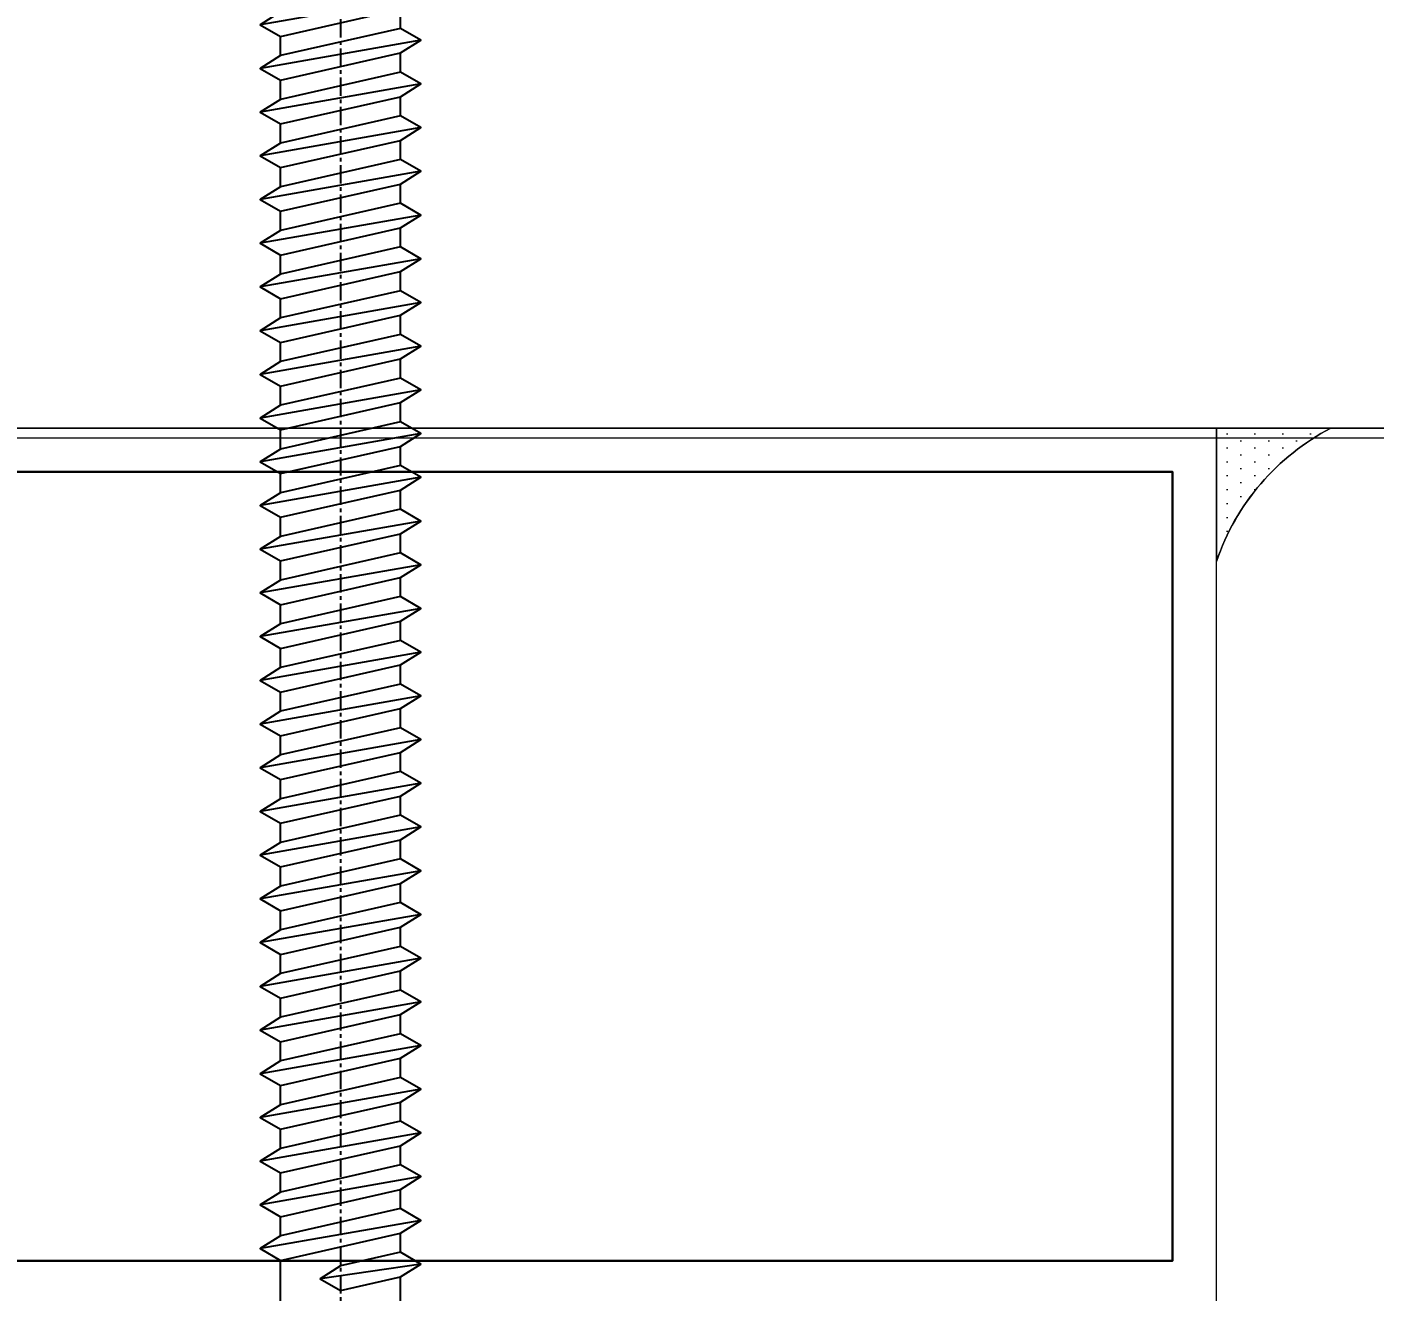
# Model space of a CAD drawing. Header units: millimetres. Extents: x -547695 to 905972, y -1055718 to 167349.
# Drawn here: x -514649.6 to -514317.4, y -1031251 to -1030939.4 of the extents above; entities that cross this region are included whole.
import ezdxf
from ezdxf import colors
from ezdxf.entities.mleader import LeaderData, LeaderLine
from ezdxf.math import Vec2, Vec3

# ---------------------------------------------------------------- set-up
doc = ezdxf.new("R2010")
doc.units = ezdxf.units.MM
doc.linetypes.add('View-XTD-CT Cua$0$View-XĐL-CT Cửa$0$CENTER', pattern=[2, 1.25, -0.25, 0.25, -0.25])
for name, color, linetype, lineweight in [('A-SYMBOLS', 10, 'Continuous', 13), ('View-XTD-CT Cua$0$View-XĐL-CT Cửa$0$Hatch - Vietduc', 250, 'Continuous', 5), ('View-XTD-CT Cua$0$View-XĐL-CT Cửa$0$KT-NetThay', 7, 'Continuous', 18), ('View-XTD-CT Cua$0$View-XĐL-CT Cửa$0$Profile - Vietduc', 14, 'Continuous', 30), ('View-XTD-CT Cua$0$View-XĐL-CT Cửa$0$SHEETING 0.13', 6, 'Continuous', 13)]:
    doc.layers.add(name, color=color, linetype=linetype, lineweight=lineweight)
doc.layers.add('View-XTD-CT Cua$0$View-XĐL-CT Cửa$0$Screw', color=253, linetype='Continuous')
doc.styles.add('VTK_Arial', font='arial.ttf', dxfattribs={"width": 0.8})

# ---------------------------------------------------------------- blocks, each defined once
blk = doc.blocks.new('View-XTD-CT Cua$0$View-XĐL-CT Cửa$0$hex. head sd. 5.5x50 (elev)')
at = {"layer": 'View-XTD-CT Cua$0$View-XĐL-CT Cửa$0$Screw'}
for points in [[(2.88, -2.75), (3.283, -2.052), (2.352, 2.052), (1.914, 2.75), (1.511, 2.052), (2.442, -2.052), (2.88, -2.75), (1.914, 2.75)], [(4.377, -2.75), (4.78, -2.052), (3.848, 2.052), (3.41, 2.75), (3.007, 2.052), (3.939, -2.052), (4.377, -2.75), (3.41, 2.75)], [(5.873, -2.75), (6.276, -2.052), (5.344, 2.052), (4.906, 2.75), (4.504, 2.052), (5.435, -2.052), (5.873, -2.75), (4.906, 2.75)], [(7.37, -2.75), (7.772, -2.052), (6.841, 2.052), (6.403, 2.75), (6, 2.052), (6.931, -2.052), (7.37, -2.75), (6.403, 2.75)], [(8.866, -2.75), (9.269, -2.052), (8.337, 2.052), (7.899, 2.75), (7.496, 2.052), (8.428, -2.052), (8.866, -2.75), (7.899, 2.75)], [(10.362, -2.75), (10.765, -2.052), (9.833, 2.052), (9.395, 2.75), (8.993, 2.052), (9.924, -2.052), (10.362, -2.75), (9.395, 2.75)], [(11.859, -2.75), (12.261, -2.052), (11.33, 2.052), (10.892, 2.75), (10.489, 2.052), (11.421, -2.052), (11.859, -2.75), (10.892, 2.75)], [(13.355, -2.75), (13.758, -2.052), (12.826, 2.052), (12.388, 2.75), (11.985, 2.052), (12.917, -2.052), (13.355, -2.75), (12.388, 2.75)], [(14.851, -2.75), (15.254, -2.052), (14.322, 2.052), (13.884, 2.75), (13.482, 2.052), (14.413, -2.052), (14.851, -2.75), (13.884, 2.75)], [(16.348, -2.75), (16.75, -2.052), (15.819, 2.052), (15.381, 2.75), (14.978, 2.052), (15.91, -2.052), (16.348, -2.75), (15.381, 2.75)], [(17.844, -2.75), (18.247, -2.052), (17.315, 2.052), (16.877, 2.75), (16.474, 2.052), (17.406, -2.052), (17.844, -2.75), (16.877, 2.75)], [(19.34, -2.75), (19.743, -2.052), (18.812, 2.052), (18.373, 2.75), (17.971, 2.052), (18.902, -2.052), (19.34, -2.75), (18.373, 2.75)], [(20.837, -2.75), (21.239, -2.052), (20.308, 2.052), (19.87, 2.75), (19.467, 2.052), (20.399, -2.052), (20.837, -2.75), (19.87, 2.75)], [(22.333, -2.75), (22.736, -2.052), (21.804, 2.052), (21.366, 2.75), (20.963, 2.052), (21.895, -2.052), (22.333, -2.75), (21.366, 2.75)], [(23.829, -2.75), (24.232, -2.052), (23.301, 2.052), (22.863, 2.75), (22.46, 2.052), (23.391, -2.052), (23.829, -2.75), (22.863, 2.75)], [(25.326, -2.75), (25.728, -2.052), (24.797, 2.052), (24.359, 2.75), (23.956, 2.052), (24.888, -2.052), (25.326, -2.75), (24.359, 2.75)], [(26.822, -2.75), (27.225, -2.052), (26.293, 2.052), (25.855, 2.75), (25.453, 2.052), (26.384, -2.052), (26.822, -2.75), (25.855, 2.75)], [(28.318, -2.75), (28.721, -2.052), (27.79, 2.052), (27.352, 2.75), (26.949, 2.052), (27.88, -2.052), (28.318, -2.75), (27.352, 2.75)], [(29.815, -2.75), (30.218, -2.052), (29.286, 2.052), (28.848, 2.75), (28.445, 2.052), (29.377, -2.052), (29.815, -2.75), (28.848, 2.75)], [(31.311, -2.75), (31.714, -2.052), (30.782, 2.052), (30.344, 2.75), (29.942, 2.052), (30.873, -2.052), (31.311, -2.75), (30.344, 2.75)], [(32.807, -2.75), (33.21, -2.052), (32.279, 2.052), (31.841, 2.75), (31.438, 2.052), (32.369, -2.052), (32.807, -2.75), (31.841, 2.75)], [(34.304, -2.75), (34.707, -2.052), (33.775, 2.052), (33.337, 2.75), (32.934, 2.052), (33.866, -2.052), (34.304, -2.75), (33.337, 2.75)], [(35.8, -2.75), (36.203, -2.052), (35.271, 2.052), (34.833, 2.75), (34.431, 2.052), (35.362, -2.052), (35.8, -2.75), (34.833, 2.75)], [(37.297, -2.75), (37.699, -2.052), (36.768, 2.052), (36.33, 2.75), (35.927, 2.052), (36.858, -2.052), (37.297, -2.75), (36.33, 2.75)], [(38.793, -2.75), (39.196, -2.052), (38.264, 2.052), (37.826, 2.75), (37.423, 2.052), (38.355, -2.052), (38.793, -2.75), (37.826, 2.75)], [(40.289, -2.75), (40.692, -2.052), (39.76, 2.052), (39.322, 2.75), (38.92, 2.052), (39.851, -2.052), (40.289, -2.75), (39.322, 2.75)], [(41.786, -2.75), (42.188, -2.052), (41.257, 2.052), (40.819, 2.75), (40.416, 2.052), (41.348, -2.052), (41.786, -2.75), (40.819, 2.75)], [(43.282, -2.75), (43.685, -2.052), (42.753, 2.052), (42.315, 2.75), (41.912, 2.052), (42.844, -2.052), (43.282, -2.75), (42.315, 2.75)], [(44.778, -2.75), (45.181, -2.052), (44.25, 2.052), (43.811, 2.75), (43.409, 2.052), (44.34, -2.052), (44.778, -2.75), (43.811, 2.75)], [(0, 2.052), (1.511, 2.052)], [(2.352, 2.052), (3.007, 2.052)], [(3.848, 2.052), (4.504, 2.052)], [(5.344, 2.052), (6, 2.052)], [(6.841, 2.052), (7.496, 2.052)], [(8.337, 2.052), (8.993, 2.052)], [(9.833, 2.052), (10.489, 2.052)], [(11.33, 2.052), (11.985, 2.052)], [(12.826, 2.052), (13.482, 2.052)], [(14.322, 2.052), (14.978, 2.052)], [(15.819, 2.052), (16.474, 2.052)], [(17.315, 2.052), (17.971, 2.052)], [(18.812, 2.052), (19.467, 2.052)], [(20.308, 2.052), (20.963, 2.052)], [(21.804, 2.052), (22.46, 2.052)], [(23.301, 2.052), (23.956, 2.052)], [(24.797, 2.052), (25.453, 2.052)], [(26.293, 2.052), (26.949, 2.052)], [(27.79, 2.052), (28.445, 2.052)], [(29.286, 2.052), (29.942, 2.052)], [(30.782, 2.052), (31.438, 2.052)], [(32.279, 2.052), (32.934, 2.052)], [(33.775, 2.052), (34.431, 2.052)], [(35.271, 2.052), (35.927, 2.052)], [(36.768, 2.052), (37.423, 2.052)], [(38.264, 2.052), (38.92, 2.052)], [(39.76, 2.052), (40.416, 2.052)], [(41.257, 2.052), (41.912, 2.052)], [(42.753, 2.052), (43.409, 2.052)], [(1.384, -2.75), (1.787, -2.052), (1.321, 0), (0.883, 0.698), (0.48, 0), (0.946, -2.052), (1.384, -2.75), (0.883, 0.698)], [(0, -2.052), (0.946, -2.052)], [(1.787, -2.052), (2.442, -2.052)], [(3.283, -2.052), (3.939, -2.052)], [(4.78, -2.052), (5.435, -2.052)], [(6.276, -2.052), (6.931, -2.052)], [(7.772, -2.052), (8.428, -2.052)], [(9.269, -2.052), (9.924, -2.052)], [(10.765, -2.052), (11.421, -2.052)], [(12.261, -2.052), (12.917, -2.052)], [(13.758, -2.052), (14.413, -2.052)], [(15.254, -2.052), (15.91, -2.052)], [(16.75, -2.052), (17.406, -2.052)], [(18.247, -2.052), (18.902, -2.052)], [(19.743, -2.052), (20.399, -2.052)], [(21.239, -2.052), (21.895, -2.052)], [(22.736, -2.052), (23.391, -2.052)], [(24.232, -2.052), (24.888, -2.052)], [(25.728, -2.052), (26.384, -2.052)], [(27.225, -2.052), (27.88, -2.052)], [(28.721, -2.052), (29.377, -2.052)], [(30.218, -2.052), (30.873, -2.052)], [(31.714, -2.052), (32.369, -2.052)], [(33.21, -2.052), (33.866, -2.052)], [(34.707, -2.052), (35.362, -2.052)], [(36.203, -2.052), (36.858, -2.052)], [(37.699, -2.052), (38.355, -2.052)], [(39.196, -2.052), (39.851, -2.052)], [(40.692, -2.052), (41.348, -2.052)], [(42.188, -2.052), (42.844, -2.052)], [(43.685, -2.052), (44.34, -2.052)]]:
    blk.add_lwpolyline(points, dxfattribs=at)
at = {"layer": 'View-XTD-CT Cua$0$View-XĐL-CT Cửa$0$Screw', "linetype": 'View-XTD-CT Cua$0$View-XĐL-CT Cửa$0$CENTER', "ltscale": 0.5}
blk.add_lwpolyline([(52, 0), (-7.451, 0)], dxfattribs=at)
blk = doc.blocks.new('View-XTD-CT Cua$0$View-XĐL-CT Cửa$0$A$C77827696')
at = {"layer": 'View-XTD-CT Cua$0$View-XĐL-CT Cửa$0$Hatch - Vietduc'}
h = blk.add_hatch(dxfattribs=at)
h.set_pattern_fill('DOTS', color=256, scale=1.5, angle=90)
h.set_pattern_definition([(90, (-965992.3432, 104570.6017), (-2.38125, 1.190625), [0, -2.38125])])
edge = h.paths.add_edge_path()
edge.add_line((-2759.45, 5458.92), (-2779.06, 5458.92))
edge.add_line((-2779.06, 5458.92), (-2779.06, 5436.12))
edge.add_arc((-2740.9, 5423.13), 40.31, 117.3969, 161.193, ccw=False)
blk.add_lwpolyline([(-1956.15, 5709.13), (-1956.15, 5458.92), (-3154.06, 5458.92), (-3154.06, 5709.13)], close=True, dxfattribs=at)
blk.add_lwpolyline([(-2759.45, 5458.92), (-2779.06, 5458.92), (-2779.06, 5436.12, -0.193457)], format="xyb", close=True, dxfattribs=at)
blk.add_arc((-2740.9, 5423.13), 40.31, 117.3969, 161.193, dxfattribs=at)
at = {"layer": 'View-XTD-CT Cua$0$View-XĐL-CT Cửa$0$Profile - Vietduc'}
blk.add_lwpolyline([(-3071.56, 5451.42), (-3071.56, 5316.42), (-2786.56, 5316.42), (-2786.56, 5451.42)], close=True, dxfattribs=at)
at = {"layer": 'View-XTD-CT Cua$0$View-XĐL-CT Cửa$0$SHEETING 0.13'}
for p, q in [((-3203.07, 5458.92), (-1907.48, 5458.92)), ((-1905.79, 5457.23), (-3204.76, 5457.23))]:
    blk.add_line(p, q, dxfattribs=at)
blk.add_lwpolyline([(-3079.06, 5458.92), (-3079.06, 5308.92), (-2779.06, 5308.92), (-2779.06, 5458.92), (-3203.07, 5458.92), (-3203.07, 5488.28)], dxfattribs=at)
at = {"layer": 'View-XTD-CT Cua$0$View-XĐL-CT Cửa$0$Screw', "xscale": 5.000000000000013, "yscale": 5.000000000000013, "zscale": 5.000000000000013, "rotation": 90}
blk.add_blockref('View-XTD-CT Cua$0$View-XĐL-CT Cửa$0$hex. head sd. 5.5x50 (elev)', (-2929.06, 5308.92), dxfattribs=at)

msp = doc.modelspace()

# ---------------------------------------------------------------- leaders
at = {"layer": 'A-SYMBOLS'}
ml = msp.add_multileader_mtext('Standard', dxfattribs=at)
ml.set_content('MOTOR', color=7, style='VTK_Arial')
ml.set_leader_properties()
ml.build(insert=Vec2(0, 0))
ml.multileader.update_dxf_attribs({"text_top_attachment_type": 0, "text_bottom_attachment_type": 0, "arrow_head_size": 80, "scale": 40})
ctx = ml.context
ctx.base_point, ctx.scale, ctx.char_height, ctx.arrow_head_size, ctx.landing_gap_size, ctx.plane_origin = Vec3(-523243.42, -1031154.62), 40, 100, 80, 80, Vec3(-525181.72, -1030978.27)
notes = []
notes.append((ctx, [(0, (1, 1, 0), (-523315.96, -1031154.62), (1, 0), 72.54, [(0, [(-523480.55, -1030945.2)], 256, [])])]))
ctx.mtext.insert, ctx.mtext.width, ctx.mtext.flow_direction = Vec3(-523163.42, -1031103.77), 760.1634, 5
for ctx, leaders in notes:
    for number, flags, end, landing, length, lines in leaders:
        leader = LeaderData()
        leader.index, (leader.has_last_leader_line, leader.has_dogleg_vector, leader.attachment_direction) = number, flags
        leader.last_leader_point, leader.dogleg_vector, leader.dogleg_length = Vec3(end), Vec3(landing), length
        for number, points, colour, breaks in lines:
            line = LeaderLine()
            line.index, line.vertices, line.color, line.breaks = number, Vec3.list(points), colors.encode_raw_color(colour), breaks
            leader.lines.append(line)
        ctx.leaders.append(leader)

# ---------------------------------------------------------------- next in the draw order: block references
at = {"layer": 'View-XTD-CT Cua$0$View-XĐL-CT Cửa$0$KT-NetThay', "xscale": 1.44, "yscale": 1.44, "zscale": 1.44}
msp.add_blockref('View-XTD-CT Cua$0$View-XĐL-CT Cửa$0$A$C77827696', (-510354.47, -1038899.17), dxfattribs=at)

doc.saveas('drawing.dxf')
